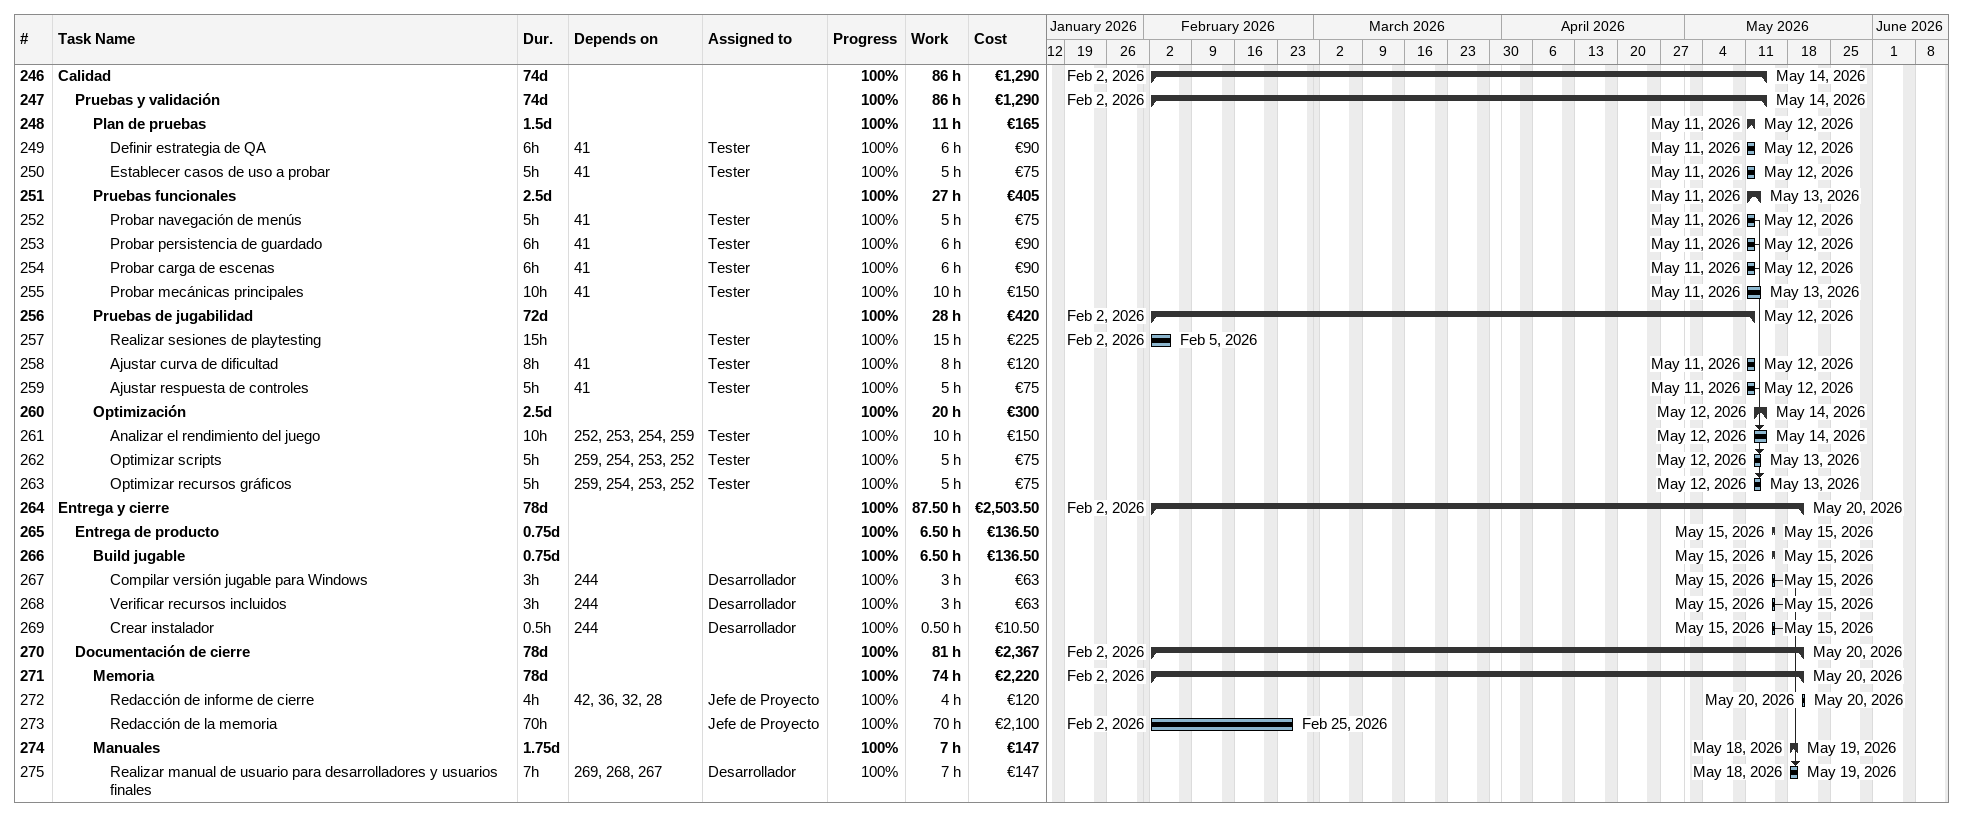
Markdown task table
| ID | Level | Task | Duration | Start | Finish | Predecessors | Resources | % complete | Work (h) | Cost (€) |
|---|---|---|---|---|---|---|---|---|---|---|
| 246 | 1 | **Calidad** | 74d | 2026-02-02 | 2026-05-14 |  |  | 100 | 86 | 1290 |
| 247 | 2 | **Pruebas y validación** | 74d | 2026-02-02 | 2026-05-14 |  |  | 100 | 86 | 1290 |
| 248 | 3 | **Plan de pruebas** | 1.5d | 2026-05-11 | 2026-05-12 |  |  | 100 | 11 | 165 |
| 249 | 4 | Definir estrategia de QA | 6h | 2026-05-11 | 2026-05-12 | 41 | Tester | 100 | 6 | 90 |
| 250 | 4 | Establecer casos de uso a probar | 5h | 2026-05-11 | 2026-05-12 | 41 | Tester | 100 | 5 | 75 |
| 251 | 3 | **Pruebas funcionales** | 2.5d | 2026-05-11 | 2026-05-13 |  |  | 100 | 27 | 405 |
| 252 | 4 | Probar navegación de menús | 5h | 2026-05-11 | 2026-05-12 | 41 | Tester | 100 | 5 | 75 |
| 253 | 4 | Probar persistencia de guardado | 6h | 2026-05-11 | 2026-05-12 | 41 | Tester | 100 | 6 | 90 |
| 254 | 4 | Probar carga de escenas | 6h | 2026-05-11 | 2026-05-12 | 41 | Tester | 100 | 6 | 90 |
| 255 | 4 | Probar mecánicas principales | 10h | 2026-05-11 | 2026-05-13 | 41 | Tester | 100 | 10 | 150 |
| 256 | 3 | **Pruebas de jugabilidad** | 72d | 2026-02-02 | 2026-05-12 |  |  | 100 | 28 | 420 |
| 257 | 4 | Realizar sesiones de playtesting | 15h | 2026-02-02 | 2026-02-05 |  | Tester | 100 | 15 | 225 |
| 258 | 4 | Ajustar curva de dificultad | 8h | 2026-05-11 | 2026-05-12 | 41 | Tester | 100 | 8 | 120 |
| 259 | 4 | Ajustar respuesta de controles | 5h | 2026-05-11 | 2026-05-12 | 41 | Tester | 100 | 5 | 75 |
| 260 | 3 | **Optimización** | 2.5d | 2026-05-12 | 2026-05-14 |  |  | 100 | 20 | 300 |
| 261 | 4 | Analizar el rendimiento del juego | 10h | 2026-05-12 | 2026-05-14 | 252, 253, 254, 259 | Tester | 100 | 10 | 150 |
| 262 | 4 | Optimizar scripts | 5h | 2026-05-12 | 2026-05-13 | 259, 254, 253, 252 | Tester | 100 | 5 | 75 |
| 263 | 4 | Optimizar recursos gráficos | 5h | 2026-05-12 | 2026-05-13 | 259, 254, 253, 252 | Tester | 100 | 5 | 75 |
| 264 | 1 | **Entrega y cierre** | 78d | 2026-02-02 | 2026-05-20 |  |  | 100 | 87.50 | 2503.50 |
| 265 | 2 | **Entrega de producto** | 0.75d | 2026-05-15 | 2026-05-15 |  |  | 100 | 6.50 | 136.50 |
| 266 | 3 | **Build jugable** | 0.75d | 2026-05-15 | 2026-05-15 |  |  | 100 | 6.50 | 136.50 |
| 267 | 4 | Compilar versión jugable para Windows | 3h | 2026-05-15 | 2026-05-15 | 244 | Desarrollador | 100 | 3 | 63 |
| 268 | 4 | Verificar recursos incluidos | 3h | 2026-05-15 | 2026-05-15 | 244 | Desarrollador | 100 | 3 | 63 |
| 269 | 4 | Crear instalador | 0.5h | 2026-05-15 | 2026-05-15 | 244 | Desarrollador | 100 | 0.50 | 10.50 |
| 270 | 2 | **Documentación de cierre** | 78d | 2026-02-02 | 2026-05-20 |  |  | 100 | 81 | 2367 |
| 271 | 3 | **Memoria** | 78d | 2026-02-02 | 2026-05-20 |  |  | 100 | 74 | 2220 |
| 272 | 4 | Redacción de informe de cierre | 4h | 2026-05-20 | 2026-05-20 | 42, 36, 32, 28 | Jefe de Proyecto | 100 | 4 | 120 |
| 273 | 4 | Redacción de la memoria | 70h | 2026-02-02 | 2026-02-25 |  | Jefe de Proyecto | 100 | 70 | 2100 |
| 274 | 3 | **Manuales** | 1.75d | 2026-05-18 | 2026-05-19 |  |  | 100 | 7 | 147 |
| 275 | 4 | Realizar manual de usuario para desarrolladores y usuarios finales | 7h | 2026-05-18 | 2026-05-19 | 269, 268, 267 | Desarrollador | 100 | 7 | 147 |
